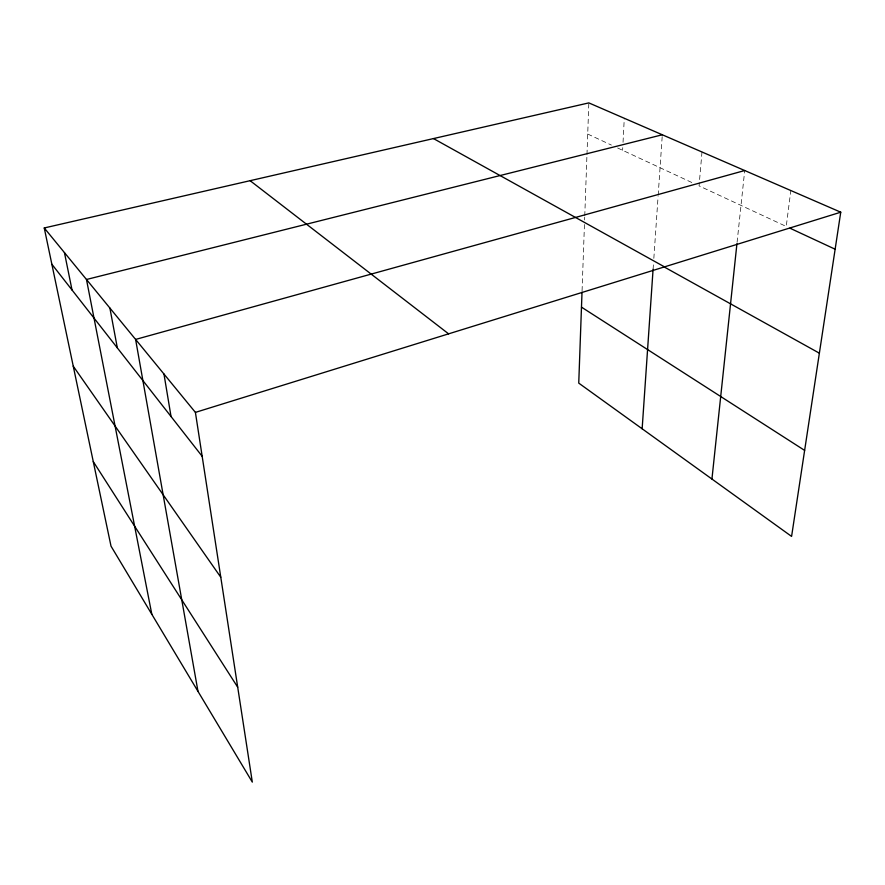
<?xml version="1.0" encoding="UTF-8"?>
<svg xmlns="http://www.w3.org/2000/svg" width="885" height="885" viewBox="0 0 885 885"><rect width="100%" height="100%" fill="white"/><g stroke="black" fill="none" stroke-linecap="round" stroke-linejoin="round"><path stroke-width="0.66" stroke-dasharray="4.42 3.32" d="M582.064 290.8L584.465 224.06M584.62 219.978L584.708 217.245M584.764 215.885L586.921 155.871M586.976 154.51L588.835 102.892M622.62 150.306L622.763 147.629M623.04 142.297L624.279 118.269M653.086 269.272L653.462 263.83M653.838 258.365L658.075 196.57M658.174 195.187L662.312 134.774M701.993 151.999L699.061 185.883L786.234 226.449L790.825 190.541M737.083 242.313L744.716 170.528M587.706 134.044L611.402 145.074M617.63 147.983L692.966 183.04"/><path stroke-width="1.33" d="M582.02 292.161L578.746 383.116L791.588 536.41L840.75 212.201L588.835 102.892L44.25 227.965L111.012 546.145L252.314 782.108L195.408 412.388L44.25 227.965M642.145 428.783L653.086 269.272M711.938 479.05L736.939 243.685M195.408 412.388L840.75 212.201M744.716 170.528L135.604 339.431L197.986 691.373M662.312 134.774L86.476 279.494L151.822 614.301M789.896 228.164L835.141 249.216M433.473 138.569L664.502 266.872M664.425 267.093L819.377 353.181M581.478 307.139L804.631 450.399M250.112 180.684L448.595 333.844M51.861 264.228L202.156 456.295M73.245 366.18L220.774 577.219M93.279 461.616L237.711 687.202M64.439 252.601L72.028 290.003M109.895 308.069L117.34 347.905M163.968 374.034L171.037 416.525"/></g></svg>
